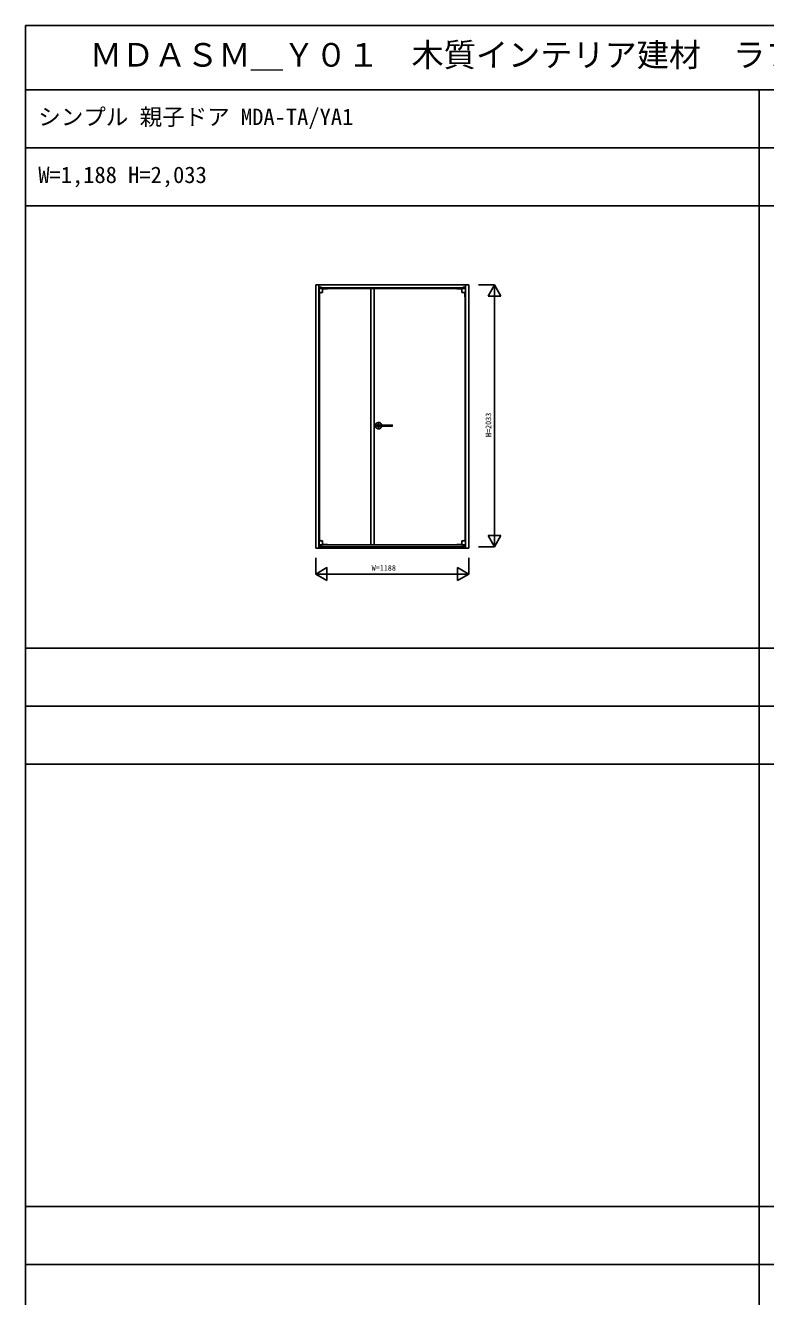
# Model space of a CAD drawing. Units: millimetres, scale not verified. Extents: x -14340 to 14341, y -10000 to 10000.
# Drawn here: x -14340 to -8590, y 130 to 10000 of the extents above; entities that cross this region are included whole.
import ezdxf
from ezdxf.enums import TextEntityAlignment as Align

# ---------------------------------------------------------------- set-up
doc = ezdxf.new("R2010")
doc.units = ezdxf.units.MM
doc.header["$LTSCALE"] = 50
for name, color, linetype in [('0-0_0', 7, 'Continuous'), ('0-1_YKK_A1', 4, 'Continuous'), ('0-4_YKK_F1', 7, 'Continuous'), ('0-5_YKK_N1', 2, 'Continuous')]:
    doc.layers.add(name, color=color, linetype=linetype)
doc.styles.add('ＭＳ ゴシック', font='')
doc.styles.get('ＭＳ ゴシック').set_extended_font_data('MS Gothic')

msp = doc.modelspace()

# ---------------------------------------------------------------- linework, layer by layer
at = {"layer": '0-1_YKK_A1'}
for p, q in [((-12084.5, 5940.5), (-12084.5, 7985.5)), ((-12084.5, 7985.5), (-10896.5, 7985.5)), ((-12060.5, 7985.5), (-12060.5, 5955.5)), ((-12060.5, 7961.5), (-10920.5, 7961.5)), ((-11992.5, 7957.5), (-12059.5, 7957.5)), ((-12059.5, 7926.9), (-12059.5, 7957.5)), ((-12031.6, 7926.68), (-12059.4, 7926.68)), ((-12058.5, 7961.5), (-12058.5, 7959.5)), ((-12036.5, 7961.5), (-12058.5, 7961.5)), ((-12036.5, 7959.5), (-12058.5, 7959.5)), ((-12057.5, 7962), (-12057.5, 7961.5)), ((-12053.9, 7962), (-12057.5, 7962)), ((-12056.5, 7959.5), (-12056.5, 7957.5)), ((-12056.5, 7957.5), (-11656.5, 7957.5)), ((-12056.5, 7925.83), (-12056.5, 5998.17)), ((-12056.5, 7925.83), (-12056.5, 7893.75)), ((-12056, 7957.5), (-12056, 7958)), ((-12035.25, 7958), (-12056, 7958)), ((-12054.5, 7959.5), (-12054.5, 7958)), ((-12054.5, 7925.39), (-12054.5, 7893.75)), ((-12053.9, 7967), (-12053.9, 7962)), ((-12047.5, 7968.5), (-12052.4, 7968.5)), ((-12051.5, 7958), (-12051.5, 7959.5)), ((-12047.5, 7968.5), (-12042.6, 7968.5)), ((-12043.5, 7958), (-12043.5, 7959.5)), ((-12041.1, 7967), (-12041.1, 7962)), ((-12041.1, 7962), (-12037.5, 7962)), ((-12037.5, 7962), (-12037.5, 7961.5)), ((-12036.5, 7961.5), (-12036.5, 7959.5)), ((-12035.25, 7957.5), (-12035.25, 7958)), ((-12031.5, 7957.5), (-12031.5, 7926.9)), ((-11992.5, 7955), (-12031.5, 7955)), ((-11992.5, 7957.5), (-11992.5, 7955)), ((-11656.5, 7957.5), (-10924.5, 7957.5)), ((-11656.5, 5966.5), (-11656.5, 7957.5)), ((-11631.5, 5966.5), (-11631.5, 7957.5)), ((-10988.5, 7957.5), (-10921.5, 7957.5)), ((-10988.5, 7957.5), (-10988.5, 7955)), ((-10988.5, 7955), (-10949.5, 7955)), ((-10949.5, 7957.5), (-10949.5, 7926.9)), ((-10949.4, 7926.68), (-10921.6, 7926.68)), ((-10945.75, 7957.5), (-10945.75, 7958)), ((-10945.75, 7958), (-10925, 7958)), ((-10944.5, 7961.5), (-10922.5, 7961.5)), ((-10944.5, 7961.5), (-10944.5, 7959.5)), ((-10944.5, 7959.5), (-10922.5, 7959.5)), ((-10939.9, 7962), (-10943.5, 7962)), ((-10943.5, 7962), (-10943.5, 7961.5)), ((-10939.9, 7967), (-10939.9, 7962)), ((-10933.5, 7968.5), (-10938.4, 7968.5)), ((-10937.5, 7958), (-10937.5, 7959.5)), ((-10933.5, 7968.5), (-10928.6, 7968.5)), ((-10929.5, 7958), (-10929.5, 7959.5)), ((-10927.1, 7967), (-10927.1, 7962)), ((-10927.1, 7962), (-10923.5, 7962)), ((-10926.5, 7959.5), (-10926.5, 7958)), ((-10926.5, 7925.39), (-10926.5, 7893.75)), ((-10925, 7957.5), (-10925, 7958)), ((-10924.5, 7959.5), (-10924.5, 7957.5)), ((-10924.5, 7925.83), (-10924.5, 5998.17)), ((-10924.5, 7925.83), (-10924.5, 7893.75)), ((-10923.5, 7962), (-10923.5, 7961.5)), ((-10922.5, 7961.5), (-10922.5, 7959.5)), ((-10921.5, 7926.9), (-10921.5, 7957.5)), ((-10920.5, 7985.5), (-10920.5, 5955.5)), ((-10896.5, 7985.5), (-10896.5, 5940.5)), ((-12054.5, 7893.75), (-12056.5, 7893.75)), ((-10926.5, 7893.75), (-10924.5, 7893.75)), ((-11596.5, 6872.5), (-11596.5, 6912.5)), ((-11616.5, 6892.5), (-11576.5, 6892.5)), ((-11491.5, 6897), (-11605.87, 6897)), ((-11491.5, 6888), (-11605.87, 6888)), ((-11490.5, 6896), (-11490.5, 6889)), ((-12060.5, 5940.5), (-12084.5, 5940.5)), ((-12060.5, 5940.5), (-12060.5, 5955.5)), ((-12060.5, 5952.5), (-10920.5, 5952.5)), ((-10920.5, 5940.5), (-12060.5, 5940.5)), ((-12059.5, 5997.1), (-12059.5, 5966.5)), ((-12031.5, 5966.5), (-12059.5, 5966.5)), ((-12031.6, 5997.32), (-12059.4, 5997.32)), ((-12054.5, 6005.25), (-12056.5, 6005.25)), ((-12056.5, 5998.17), (-12056.5, 6005.25)), ((-11656.5, 5966.5), (-12056.5, 5966.5)), ((-12056.5, 5957.5), (-12056.5, 5966.5)), ((-12038.5, 5957.5), (-12056.5, 5957.5)), ((-12038.5, 5955.5), (-12056.5, 5955.5)), ((-12056.5, 5952.5), (-12056.5, 5955.5)), ((-12055.75, 5966.5), (-12055.75, 5966)), ((-12035, 5966), (-12055.75, 5966)), ((-12054.5, 5998.61), (-12054.5, 6005.25)), ((-12054.5, 5957.5), (-12054.5, 5966)), ((-11992.5, 5966.5), (-12052.5, 5966.5)), ((-12042.5, 5960.5), (-12052.5, 5960.5)), ((-12052.5, 5955.5), (-12052.5, 5958.5)), ((-12042.5, 5958.5), (-12052.5, 5958.5)), ((-12051.3, 5960.5), (-12051.3, 5966)), ((-12050.05, 5959.5), (-12051.05, 5958.5)), ((-12050.05, 5959.5), (-12050.05, 5960.5)), ((-12044.95, 5959.5), (-12044.95, 5960.5)), ((-12044.5, 5957.5), (-12044.5, 5958.5)), ((-12043.7, 5960.5), (-12043.7, 5966)), ((-12042.5, 5955.5), (-12042.5, 5958.5)), ((-12040.5, 5957.5), (-12040.5, 5958.5)), ((-12038.5, 5952.5), (-12038.5, 5955.5)), ((-12038.5, 5952.5), (-12038.5, 5955.5)), ((-12036.5, 5952.5), (-12036.5, 5955.5)), ((-12035, 5966.5), (-12035, 5966)), ((-12031.5, 5997.1), (-12031.5, 5966.5)), ((-11992.5, 5968.5), (-12031.5, 5968.5)), ((-11992.5, 5966.5), (-11992.5, 5968.5)), ((-10924.5, 5966.5), (-11656.5, 5966.5)), ((-10988.5, 5966.5), (-10988.5, 5968.5)), ((-10988.5, 5968.5), (-10949.5, 5968.5)), ((-10988.5, 5966.5), (-10928.5, 5966.5)), ((-10949.5, 5997.1), (-10949.5, 5966.5)), ((-10949.5, 5966.5), (-10921.5, 5966.5)), ((-10949.4, 5997.32), (-10921.6, 5997.32)), ((-10946, 5966.5), (-10946, 5966)), ((-10946, 5966), (-10925.25, 5966)), ((-10944.5, 5952.5), (-10944.5, 5955.5)), ((-10942.5, 5957.5), (-10924.5, 5957.5)), ((-10942.5, 5955.5), (-10924.5, 5955.5)), ((-10942.5, 5952.5), (-10942.5, 5955.5)), ((-10942.5, 5952.5), (-10942.5, 5955.5)), ((-10940.5, 5957.5), (-10940.5, 5958.5)), ((-10938.5, 5960.5), (-10928.5, 5960.5)), ((-10938.5, 5955.5), (-10938.5, 5958.5)), ((-10938.5, 5958.5), (-10928.5, 5958.5)), ((-10937.3, 5960.5), (-10937.3, 5966)), ((-10936.5, 5957.5), (-10936.5, 5958.5)), ((-10936.05, 5959.5), (-10936.05, 5960.5)), ((-10930.95, 5959.5), (-10930.95, 5960.5)), ((-10930.95, 5959.5), (-10929.95, 5958.5)), ((-10929.7, 5960.5), (-10929.7, 5966)), ((-10928.5, 5955.5), (-10928.5, 5958.5)), ((-10926.5, 6005.25), (-10924.5, 6005.25)), ((-10926.5, 5998.61), (-10926.5, 6005.25)), ((-10926.5, 5957.5), (-10926.5, 5966)), ((-10925.25, 5966.5), (-10925.25, 5966)), ((-10924.5, 5998.17), (-10924.5, 6005.25)), ((-10924.5, 5957.5), (-10924.5, 5966.5)), ((-10924.5, 5952.5), (-10924.5, 5955.5)), ((-10921.5, 5997.1), (-10921.5, 5966.5)), ((-10920.5, 5955.5), (-10920.5, 5940.5)), ((-10896.5, 5940.5), (-10920.5, 5940.5))]:
    msp.add_line(p, q, dxfattribs=at)
for points in [[(-11491.36, 6896.99), (-11491.37, 6896.99), (-11491.39, 6896.99), (-11491.4, 6896.99), (-11491.41, 6897), (-11491.42, 6897), (-11491.43, 6897), (-11491.45, 6897), (-11491.46, 6897), (-11491.47, 6897), (-11491.48, 6897), (-11491.5, 6897)], [(-11491.5, 6888), (-11491.48, 6888), (-11491.47, 6888), (-11491.46, 6888), (-11491.45, 6888), (-11491.43, 6888), (-11491.42, 6888), (-11491.41, 6888), (-11491.4, 6888.01), (-11491.39, 6888.01), (-11491.37, 6888.01), (-11491.36, 6888.01), (-11491.35, 6888.01), (-11491.34, 6888.01), (-11491.32, 6888.01), (-11491.31, 6888.02), (-11491.3, 6888.02), (-11491.29, 6888.02), (-11491.28, 6888.02), (-11491.26, 6888.03), (-11491.25, 6888.03), (-11491.24, 6888.03), (-11491.23, 6888.04), (-11491.22, 6888.04), (-11491.21, 6888.04), (-11491.19, 6888.05), (-11491.18, 6888.05), (-11491.17, 6888.05), (-11491.16, 6888.06), (-11491.15, 6888.06), (-11491.14, 6888.07), (-11491.12, 6888.07), (-11491.11, 6888.08), (-11491.1, 6888.08), (-11491.09, 6888.09), (-11491.08, 6888.09), (-11491.07, 6888.1), (-11491.06, 6888.1), (-11491.05, 6888.11), (-11491.03, 6888.11)], [(-11490.92, 6896.82), (-11490.93, 6896.83), (-11490.94, 6896.83), (-11490.95, 6896.84), (-11490.96, 6896.84), (-11490.97, 6896.85), (-11490.98, 6896.86), (-11490.99, 6896.86), (-11491, 6896.87), (-11491.01, 6896.88), (-11491.02, 6896.88), (-11491.03, 6896.89), (-11491.05, 6896.89), (-11491.06, 6896.9), (-11491.07, 6896.9), (-11491.08, 6896.91), (-11491.09, 6896.92), (-11491.1, 6896.92), (-11491.11, 6896.92), (-11491.12, 6896.93), (-11491.14, 6896.93), (-11491.15, 6896.94), (-11491.16, 6896.94), (-11491.17, 6896.95), (-11491.18, 6896.95), (-11491.19, 6896.95), (-11491.21, 6896.96), (-11491.22, 6896.96), (-11491.23, 6896.96), (-11491.24, 6896.97), (-11491.25, 6896.97), (-11491.26, 6896.97), (-11491.28, 6896.98), (-11491.29, 6896.98), (-11491.3, 6896.98), (-11491.31, 6896.98), (-11491.32, 6896.98), (-11491.34, 6896.99), (-11491.35, 6896.99), (-11491.36, 6896.99)], [(-11491.03, 6888.11), (-11491.02, 6888.12), (-11491.01, 6888.13), (-11491, 6888.13), (-11490.99, 6888.14), (-11490.98, 6888.14), (-11490.97, 6888.15), (-11490.96, 6888.16), (-11490.95, 6888.16), (-11490.94, 6888.17), (-11490.93, 6888.18), (-11490.92, 6888.18), (-11490.91, 6888.19), (-11490.9, 6888.2), (-11490.89, 6888.2), (-11490.88, 6888.21), (-11490.87, 6888.22), (-11490.86, 6888.23), (-11490.85, 6888.23), (-11490.84, 6888.24), (-11490.83, 6888.25), (-11490.82, 6888.26), (-11490.81, 6888.27), (-11490.81, 6888.28), (-11490.8, 6888.28), (-11490.79, 6888.29), (-11490.78, 6888.3), (-11490.77, 6888.31), (-11490.76, 6888.32), (-11490.75, 6888.33), (-11490.75, 6888.34), (-11490.74, 6888.35), (-11490.73, 6888.36), (-11490.72, 6888.37), (-11490.71, 6888.37), (-11490.71, 6888.38), (-11490.7, 6888.4), (-11490.69, 6888.4), (-11490.68, 6888.41), (-11490.68, 6888.43)], [(-11490.61, 6896.46), (-11490.61, 6896.47), (-11490.62, 6896.48), (-11490.63, 6896.49), (-11490.63, 6896.5), (-11490.64, 6896.51), (-11490.64, 6896.53), (-11490.65, 6896.53), (-11490.66, 6896.55), (-11490.66, 6896.56), (-11490.67, 6896.56), (-11490.68, 6896.58), (-11490.68, 6896.59), (-11490.69, 6896.59), (-11490.7, 6896.61), (-11490.71, 6896.62), (-11490.71, 6896.62), (-11490.72, 6896.63), (-11490.73, 6896.64), (-11490.74, 6896.65), (-11490.75, 6896.66), (-11490.75, 6896.67), (-11490.76, 6896.68), (-11490.77, 6896.69), (-11490.78, 6896.7), (-11490.79, 6896.71), (-11490.8, 6896.71), (-11490.81, 6896.72), (-11490.81, 6896.73), (-11490.82, 6896.74), (-11490.83, 6896.75), (-11490.84, 6896.76), (-11490.85, 6896.77), (-11490.86, 6896.77), (-11490.87, 6896.78), (-11490.88, 6896.79), (-11490.89, 6896.8), (-11490.9, 6896.8), (-11490.91, 6896.81), (-11490.92, 6896.82)], [(-11490.68, 6888.43), (-11490.67, 6888.43), (-11490.66, 6888.44), (-11490.66, 6888.46), (-11490.65, 6888.46), (-11490.64, 6888.48), (-11490.64, 6888.49), (-11490.63, 6888.5), (-11490.63, 6888.51), (-11490.62, 6888.52), (-11490.61, 6888.53), (-11490.61, 6888.54), (-11490.6, 6888.55), (-11490.6, 6888.56), (-11490.59, 6888.57), (-11490.59, 6888.58), (-11490.58, 6888.59), (-11490.58, 6888.61), (-11490.57, 6888.62), (-11490.57, 6888.63), (-11490.56, 6888.64), (-11490.56, 6888.65), (-11490.55, 6888.66), (-11490.55, 6888.67), (-11490.55, 6888.69), (-11490.54, 6888.7), (-11490.54, 6888.71), (-11490.53, 6888.72), (-11490.53, 6888.73), (-11490.53, 6888.75), (-11490.53, 6888.76), (-11490.52, 6888.77), (-11490.52, 6888.78), (-11490.52, 6888.79), (-11490.51, 6888.8), (-11490.51, 6888.82), (-11490.51, 6888.83), (-11490.51, 6888.84), (-11490.51, 6888.85), (-11490.5, 6888.87)], [(-11490.5, 6896), (-11490.5, 6896.01), (-11490.5, 6896.02), (-11490.5, 6896.04), (-11490.5, 6896.05), (-11490.5, 6896.06), (-11490.5, 6896.07), (-11490.5, 6896.08), (-11490.5, 6896.1), (-11490.5, 6896.11), (-11490.5, 6896.12), (-11490.5, 6896.14), (-11490.51, 6896.15), (-11490.51, 6896.16), (-11490.51, 6896.17), (-11490.51, 6896.18), (-11490.51, 6896.2), (-11490.52, 6896.21), (-11490.52, 6896.22), (-11490.52, 6896.23), (-11490.53, 6896.24), (-11490.53, 6896.26), (-11490.53, 6896.27), (-11490.53, 6896.28), (-11490.54, 6896.29), (-11490.54, 6896.3), (-11490.55, 6896.31), (-11490.55, 6896.32), (-11490.55, 6896.34), (-11490.56, 6896.35), (-11490.56, 6896.36), (-11490.57, 6896.37), (-11490.57, 6896.38), (-11490.58, 6896.39), (-11490.58, 6896.41), (-11490.59, 6896.42), (-11490.59, 6896.43), (-11490.6, 6896.44), (-11490.6, 6896.45), (-11490.61, 6896.46)], [(-11490.5, 6888.87), (-11490.5, 6888.88), (-11490.5, 6888.89), (-11490.5, 6888.9), (-11490.5, 6888.91), (-11490.5, 6888.93), (-11490.5, 6888.94), (-11490.5, 6888.95), (-11490.5, 6888.96), (-11490.5, 6888.97), (-11490.5, 6888.99), (-11490.5, 6889)], [(-12036.5, 5952.5), (-12058.5, 5952.5), (-12058.5, 5955.5)], [(-12043.95, 5958.5), (-12044.95, 5959.5), (-12050.05, 5959.5)], [(-10944.5, 5952.5), (-10922.5, 5952.5), (-10922.5, 5955.5)], [(-10937.05, 5958.5), (-10936.05, 5959.5), (-10930.95, 5959.5)]]:
    msp.add_lwpolyline(points, dxfattribs=at)
for centre, radius, start, end in [((-12059.2, 7926.9), 0.3, 180, 252.57291), ((-12045.5, 7970.54), 46.04, 252.57291, 287.42709), ((-12052.4, 7967), 1.5, 90, 180), ((-12042.6, 7967), 1.5, 360, 90), ((-12031.8, 7926.9), 0.3, 287.42709, 360), ((-10949.2, 7926.9), 0.3, 180, 252.57291), ((-10935.5, 7970.54), 46.04, 252.57291, 287.42709), ((-10938.4, 7967), 1.5, 90, 180), ((-10928.6, 7967), 1.5, 0, 90), ((-10921.8, 7926.9), 0.3, 287.42709, 0), ((-11596.5, 6892.5), 25, 10.36906, 349.63024), ((-11596.5, 6892.5), 11, 24.14603, 335.85226), ((-11605.87, 6896), 1, 90, 159.51452), ((-11605.87, 6889), 1, 200.48732, 270), ((-12059.2, 5997.1), 0.3, 107.42709, 180), ((-12045.5, 5953.46), 46.04, 72.57291, 107.42709), ((-12056.5, 5955.5), 2, 90, 180), ((-12052.5, 5958.5), 2, 90, 180), ((-12042.5, 5958.5), 2, 360, 90), ((-12038.5, 5955.5), 2, 360, 90), ((-12031.8, 5997.1), 0.3, 360, 72.57291), ((-10949.2, 5997.1), 0.3, 107.42709, 180), ((-10935.5, 5953.46), 46.04, 72.57291, 107.42709), ((-10942.5, 5955.5), 2, 90, 180), ((-10938.5, 5958.5), 2, 90, 180), ((-10928.5, 5958.5), 2, 0, 90), ((-10924.5, 5955.5), 2, 0, 90), ((-10921.8, 5997.1), 0.3, 0, 72.57291)]:
    msp.add_arc(centre, radius, start, end, dxfattribs=at)
at = {"layer": '0-4_YKK_F1'}
for p, q in [((-14340.5, 10000), (14340.52, 10000)), ((-14340.5, -10000), (-14340.5, 10000)), ((-14340.5, 9500), (14159.5, 9500)), ((-8640.5, -10000), (-8640.5, 9500)), ((-14340.5, 9050), (14159.5, 9050)), ((-14340.5, 8600), (14159.5, 8600)), ((-14340.5, 5165), (14159.5, 5165)), ((-14340.5, 4715), (14159.5, 4715)), ((-14340.5, 4265), (14159.5, 4265)), ((-14340.5, 830), (14159.5, 830)), ((-14340.5, 380), (14159.5, 380))]:
    msp.add_line(p, q, dxfattribs=at)
at = {"layer": '0-5_YKK_N1'}
for p, q in [((-10821.5, 7985.5), (-10696.5, 7985.5)), ((-10746.5, 7898.9), (-10696.5, 7985.5)), ((-10746.5, 7898.9), (-10646.5, 7898.9)), ((-10696.5, 5952.5), (-10696.5, 7985.5)), ((-10696.5, 7985.5), (-10646.5, 7898.9)), ((-10746.5, 6039.1), (-10696.5, 5952.5)), ((-10746.5, 6039.1), (-10646.5, 6039.1)), ((-10696.5, 5952.5), (-10646.5, 6039.1)), ((-10821.5, 5952.5), (-10696.5, 5952.5)), ((-12084.5, 5865.5), (-12084.5, 5740.5)), ((-10896.5, 5865.5), (-10896.5, 5740.5)), ((-12084.5, 5740.5), (-10896.5, 5740.5)), ((-12084.5, 5740.5), (-11997.9, 5690.5)), ((-10983.1, 5790.5), (-10983.1, 5690.5)), ((-10983.1, 5790.5), (-10896.5, 5740.5)), ((-10983.1, 5690.5), (-10896.5, 5740.5))]:
    msp.add_line(p, q, dxfattribs=at)
msp.add_lwpolyline([(-12084.5, 5740.5), (-11997.9, 5790.5), (-11997.9, 5690.5)], dxfattribs=at)

# ---------------------------------------------------------------- texts
at = {"layer": '0-0_0', "style": 'ＭＳ ゴシック'}
for s, height, p in [('ＭＤＡＳＭ＿Ｙ０１  木質インテリア建材  ラフォレスタ  室内ドア  シンプル\u3000親子ドア  呼称幅１１８', 183.3, (-13840.5, 9625)), ('シンプル 親子ドア MDA-TA/YA1', 128.3, (-14240.5, 9187.5)), ('W=1,188 H=2,033', 128.3, (-14240.5, 8737.5))]:
    msp.add_text(s, height=height, dxfattribs=at).set_placement(p, align=Align.BOTTOM_LEFT)
at = {"layer": '0-5_YKK_N1', "style": 'ＭＳ ゴシック'}
msp.add_text('H=2033', height=43.99, rotation=90, dxfattribs=at).set_placement((-10708.5, 6804), align=Align.BOTTOM_LEFT)
msp.add_text('W=1188', height=43.99, dxfattribs=at).set_placement((-11650.5, 5752.5), align=Align.BOTTOM_LEFT)

doc.saveas('drawing.dxf')
